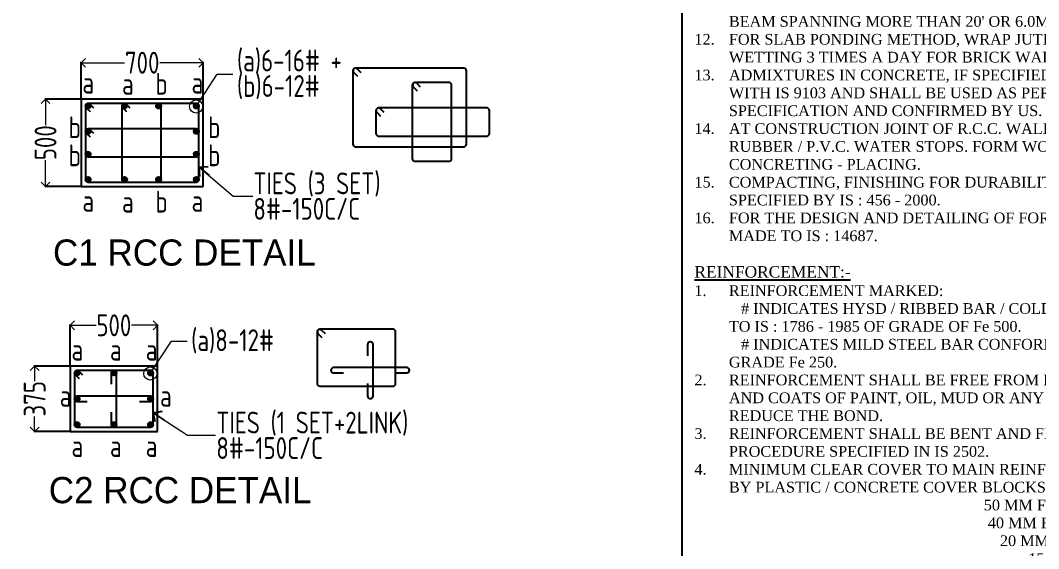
# Model space of a CAD drawing. Header units: millimetres. Extents: x 3470347 to 5996549, y -3470518 to 17149644.
# Drawn here: x 4605959 to 4629290, y 6679791 to 6691893 of the extents above; entities that cross this region are included whole.
import ezdxf

# ---------------------------------------------------------------- set-up
doc = ezdxf.new("R2010")
doc.units = ezdxf.units.MM
doc.header["$MEASUREMENT"] = 0
doc.header["$PDMODE"] = 35
doc.header["$PDSIZE"] = -5
doc.layers.get('0').update_dxf_attribs({"linetype": 'CONTINUOUS', "lineweight": 25})
doc.layers.get('DEFPOINTS').update_dxf_attribs({"linetype": 'CONTINUOUS', "lineweight": 25})
doc.layers.add('Grid', color=44, linetype='CONTINUOUS')
for name, color, linetype, lineweight in [('rDIMension', 1, 'CONTINUOUS', 18), ('rRCC 2', 40, 'CONTINUOUS', 15), ('rREINF 1', 1, 'CONTINUOUS', 25), ('rREINF 2', 4, 'CONTINUOUS', 25)]:
    doc.layers.add(name, color=color, linetype=linetype, lineweight=lineweight)
doc.styles.add('Aerial', font='times.ttf')
doc.styles.add('DIM', font='geniso.shx', dxfattribs={"width": 0.85})
doc.styles.get("Standard").update_dxf_attribs({"font": ''})
doc.styles.get('Standard').set_extended_font_data('AR CENA')
doc.dimstyles.new('ST-150', dxfattribs={"dimscale": 75, "dimtxt": 3, "dimasz": 2, "dimexe": 0.18, "dimexo": 0.0625, "dimgap": 0.2, "dimtad": 0, "dimdec": 0, "dimlfac": 2, "dimzin": 0, "dimdsep": 46, "dimtxsty": 'DIM', "dimblk": 'OPEN90', "dimcen": 0.09, "dimclrd": 256, "dimclrt": 7, "dimadec": 0, "dimazin": 0, "dimtfac": 1, "dimtdec": 0, "dimtofl": 0, "dimtmove": 0, "dimatfit": 3, "dimldrblk": 'OPEN90', "dimfxl": 1, "dimtolj": 1, "dimtzin": 0, "dimlwd": -1, "dimarcsym": 0})
doc.dimstyles.new('ST-25', dxfattribs={"dimscale": 100, "dimtxt": 2.5, "dimasz": 2, "dimexe": 0.18, "dimexo": 0.0625, "dimgap": 0.2, "dimtad": 0, "dimdec": 0, "dimlfac": 0.25, "dimzin": 0, "dimdsep": 46, "dimtxsty": 'DIM', "dimblk": 'OPEN90', "dimcen": 0.09, "dimclrd": 256, "dimclrt": 7, "dimadec": 0, "dimazin": 0, "dimtfac": 1, "dimtdec": 0, "dimtofl": 0, "dimtmove": 0, "dimatfit": 3, "dimldrblk": 'OPEN90', "dimfxl": 1, "dimtolj": 1, "dimtzin": 0, "dimlwd": -1, "dimarcsym": 0})

# ---------------------------------------------------------------- blocks, each defined once
blk = doc.blocks.new('_Open90')
at = {"color": 0, "linetype": 'ByBlock', "lineweight": -2}
for p, q in [((0, 0), (-1, 0)), ((-0.5, 0.5), (0, 0)), ((0, 0), (-0.5, -0.5))]:
    blk.add_line(p, q, dxfattribs=at)
blk = doc.blocks.new('*D1351')
at = {"layer": 'DEFPOINTS', "color": 0}
for p in [(4607351, 6690923), (4607351, 6690090), (4610151, 6690090)]:
    blk.add_point(p, dxfattribs=at)
at = {"layer": 'rDIMension', "color": 0, "lineweight": -2}
for p, q in [((4607351, 6690096), (4607351, 6690941)), ((4610151, 6690096), (4610151, 6690941))]:
    blk.add_line(p, q, dxfattribs=at)
at = {"layer": 'rDIMension'}
for p, q in [((4607551, 6690923), (4608348, 6690923)), ((4609951, 6690923), (4609153, 6690923))]:
    blk.add_line(p, q, dxfattribs=at)
at = {"layer": 'rDIMension', "xscale": 200, "yscale": 200, "zscale": 200, "rotation": 180}
blk.add_blockref('_Open90', (4607351, 6690923), dxfattribs=at)
at = {"layer": 'rDIMension', "xscale": 200, "yscale": 200, "zscale": 200}
blk.add_blockref('_Open90', (4610151, 6690923), dxfattribs=at)
at = {"layer": 'rDIMension', "color": 7, "insert": (4608751, 6690923), "char_height": 500, "attachment_point": 5, "style": 'DIM'}
blk.add_mtext('\\A1;700', dxfattribs=at)
blk = doc.blocks.new('*D1352')
at = {"layer": 'DEFPOINTS', "color": 0}
for p in [(4607351, 6690090), (4606537, 6688090), (4607351, 6688090)]:
    blk.add_point(p, dxfattribs=at)
at = {"layer": 'rDIMension', "color": 0, "lineweight": -2}
for p, q in [((4607344, 6690090), (4606519, 6690090)), ((4607344, 6688090), (4606519, 6688090))]:
    blk.add_line(p, q, dxfattribs=at)
at = {"layer": 'rDIMension'}
for p, q in [((4606537, 6689890), (4606537, 6689493)), ((4606537, 6688290), (4606537, 6688687))]:
    blk.add_line(p, q, dxfattribs=at)
at = {"layer": 'rDIMension', "xscale": 200, "yscale": 200, "zscale": 200}
for p, rotation in [((4606537, 6690090), 90), ((4606537, 6688090), 270)]:
    blk.add_blockref('_Open90', p, dxfattribs=dict(at, rotation=rotation))
at = {"layer": 'rDIMension', "color": 7, "insert": (4606537, 6689090), "char_height": 500, "attachment_point": 5, "rotation": 90, "style": 'DIM'}
blk.add_mtext('\\A1;500', dxfattribs=at)
blk = doc.blocks.new('*D1355')
at = {"layer": 'DEFPOINTS', "color": 0}
for p in [(4607101, 6684907), (4607101, 6683974), (4609101, 6683974)]:
    blk.add_point(p, dxfattribs=at)
at = {"layer": 'rDIMension', "color": 0, "lineweight": -2}
for p, q in [((4607101, 6683980), (4607101, 6684925)), ((4609101, 6683980), (4609101, 6684925))]:
    blk.add_line(p, q, dxfattribs=at)
at = {"layer": 'rDIMension'}
for p, q in [((4607301, 6684907), (4607698, 6684907)), ((4608901, 6684907), (4608504, 6684907))]:
    blk.add_line(p, q, dxfattribs=at)
at = {"layer": 'rDIMension', "xscale": 200, "yscale": 200, "zscale": 200, "rotation": 180}
blk.add_blockref('_Open90', (4607101, 6684907), dxfattribs=at)
at = {"layer": 'rDIMension', "xscale": 200, "yscale": 200, "zscale": 200}
blk.add_blockref('_Open90', (4609101, 6684907), dxfattribs=at)
at = {"layer": 'rDIMension', "color": 7, "insert": (4608101, 6684907), "char_height": 500, "attachment_point": 5, "style": 'DIM'}
blk.add_mtext('\\A1;500', dxfattribs=at)
blk = doc.blocks.new('*D1356')
at = {"layer": 'DEFPOINTS', "color": 0}
for p in [(4607101, 6683974), (4606287, 6682474), (4607101, 6682474)]:
    blk.add_point(p, dxfattribs=at)
at = {"layer": 'rDIMension', "color": 0, "lineweight": -2}
for p, q in [((4607095, 6683974), (4606269, 6683974)), ((4607095, 6682474), (4606269, 6682474))]:
    blk.add_line(p, q, dxfattribs=at)
at = {"layer": 'rDIMension'}
for p, q in [((4606287, 6683774), (4606287, 6683626)), ((4606287, 6682674), (4606287, 6682821))]:
    blk.add_line(p, q, dxfattribs=at)
at = {"layer": 'rDIMension', "xscale": 200, "yscale": 200, "zscale": 200}
for p, rotation in [((4606287, 6683974), 90), ((4606287, 6682474), 270)]:
    blk.add_blockref('_Open90', p, dxfattribs=dict(at, rotation=rotation))
at = {"layer": 'rDIMension', "color": 7, "insert": (4606287, 6683224), "char_height": 500, "attachment_point": 5, "rotation": 90, "style": 'DIM'}
blk.add_mtext('\\A1;375', dxfattribs=at)

msp = doc.modelspace()

# ---------------------------------------------------------------- hatches: boundary and pattern name
at = {"layer": 'rREINF 2'}
h = msp.add_hatch(color=256, dxfattribs=at)
h.dxf.hatch_style = 1
h.paths.add_polyline_path([(4607567.47, 6689931.17, 1), (4607452.15, 6689931.17, 1)])
h = msp.add_hatch(color=256, dxfattribs=at)
h.dxf.hatch_style = 1
h.paths.add_polyline_path([(4608403.62, 6689930.93, 1), (4608288.3, 6689930.93, 1)])
h = msp.add_hatch(color=256, dxfattribs=at)
h.dxf.hatch_style = 1
h.paths.add_polyline_path([(4609183, 6689930.21, 1), (4609067.68, 6689930.21, 1)])
h = msp.add_hatch(color=256, dxfattribs=at)
h.dxf.hatch_style = 1
h.paths.add_polyline_path([(4610050.61, 6689929.97, 1), (4609935.28, 6689929.97, 1)])
h = msp.add_hatch(color=256, dxfattribs=at)
h.dxf.hatch_style = 1
h.paths.add_polyline_path([(4607567.47, 6689349.71, 1), (4607452.15, 6689349.71, 1)])
h = msp.add_hatch(color=256, dxfattribs=at)
h.dxf.hatch_style = 1
h.paths.add_polyline_path([(4610050.61, 6689348.52, 1), (4609935.28, 6689348.52, 1)])
h = msp.add_hatch(color=256, dxfattribs=at)
h.dxf.hatch_style = 1
h.paths.add_polyline_path([(4607567.47, 6688824.9, -1), (4607452.15, 6688824.9, -1)])
h = msp.add_hatch(color=256, dxfattribs=at)
h.dxf.hatch_style = 1
h.paths.add_polyline_path([(4610050.61, 6688826.09, -1), (4609935.28, 6688826.09, -1)])
h = msp.add_hatch(color=256, dxfattribs=at)
h.dxf.hatch_style = 1
h.paths.add_polyline_path([(4607567.47, 6688248.78, -1), (4607452.15, 6688248.78, -1)])
h = msp.add_hatch(color=256, dxfattribs=at)
h.dxf.hatch_style = 1
h.paths.add_polyline_path([(4608403.62, 6688249.02, -1), (4608288.3, 6688249.02, -1)])
h = msp.add_hatch(color=256, dxfattribs=at)
h.dxf.hatch_style = 1
h.paths.add_polyline_path([(4609183, 6688249.73, -1), (4609067.68, 6688249.73, -1)])
h = msp.add_hatch(color=256, dxfattribs=at)
h.dxf.hatch_style = 1
h.paths.add_polyline_path([(4610050.61, 6688249.97, -1), (4609935.28, 6688249.97, -1)])
h = msp.add_hatch(color=256, dxfattribs=at)
h.dxf.hatch_style = 1
h.paths.add_polyline_path([(4607318.02, 6683814.74, 1), (4607202.7, 6683814.74, 1)])
h = msp.add_hatch(color=256, dxfattribs=at)
h.dxf.hatch_style = 1
h.paths.add_polyline_path([(4608160.64, 6683815.95, 1), (4608045.31, 6683815.95, 1)])
h = msp.add_hatch(color=256, dxfattribs=at)
h.dxf.hatch_style = 1
h.paths.add_polyline_path([(4609001.16, 6683813.55, 1), (4608885.83, 6683813.55, 1)])
h = msp.add_hatch(color=256, dxfattribs=at)
h.dxf.hatch_style = 1
h.paths.add_polyline_path([(4607317.73, 6683222.93, 1), (4607202.41, 6683222.93, 1)])
h = msp.add_hatch(color=256, dxfattribs=at)
h.dxf.hatch_style = 1
h.paths.add_polyline_path([(4608884, 6683222.93, -1), (4608999.33, 6683222.93, -1)])
h = msp.add_hatch(color=256, dxfattribs=at)
h.dxf.hatch_style = 1
h.paths.add_polyline_path([(4607318.02, 6682632.35, -1), (4607202.7, 6682632.35, -1)])
h = msp.add_hatch(color=256, dxfattribs=at)
h.dxf.hatch_style = 1
h.paths.add_polyline_path([(4608160.64, 6682634.04, -1), (4608045.31, 6682634.04, -1)])
h = msp.add_hatch(color=256, dxfattribs=at)
h.dxf.hatch_style = 1
h.paths.add_polyline_path([(4609001.16, 6682633.55, -1), (4608885.83, 6682633.55, -1)])

# ---------------------------------------------------------------- linework, layer by layer
at = {"lineweight": 25, "elevation": 0}
msp.add_lwpolyline([(4636011.63, 6661826.74), (4621124.23, 6661826.74), (4621124.23, 6720248.25), (4636011.63, 6720248.25)], close=True, dxfattribs=at)
at = {"color": 6, "linetype": 'ByBlock'}
for points in [[(4610150.61, 6688089.97), (4610150.61, 6690089.97), (4607350.61, 6690089.97), (4607350.61, 6688089.97)], [(4609101.16, 6682473.55), (4609101.16, 6683973.55), (4607101.16, 6683973.55), (4607101.16, 6682473.55)]]:
    msp.add_lwpolyline(points, close=True, dxfattribs=at)
at = {"layer": 'rREINF 1'}
for points in [[(4616177.78, 6689057.69), (4616177.78, 6690737.69, 0.41421356), (4616117.78, 6690797.69), (4613637.78, 6690797.69, 0.41421356), (4613577.78, 6690737.69), (4613577.78, 6689057.69, 0.41421356), (4613637.78, 6688997.69), (4616117.78, 6688997.69, 0.41421356)], [(4615840.68, 6688726.17), (4615840.68, 6690406.17, 0.41421356), (4615780.68, 6690466.17), (4614999.43, 6690466.17, 0.41421356), (4614939.43, 6690406.17), (4614939.43, 6688726.17, 0.41421356), (4614999.43, 6688666.17), (4615780.68, 6688666.17, 0.41421356)], [(4610050.61, 6688249.97), (4610050.61, 6689929.97, 0.41421356), (4609990.61, 6689989.97), (4607510.61, 6689989.97, 0.41421356), (4607450.61, 6689929.97), (4607450.61, 6688249.97, 0.41421356), (4607510.61, 6688189.97), (4609990.61, 6688189.97, 0.41421356)], [(4609185.39, 6688248.52), (4609185.39, 6689928.52, 0.41421356), (4609125.39, 6689988.52), (4608344.14, 6689988.52, 0.41421356), (4608284.14, 6689928.52), (4608284.14, 6688248.52, 0.41421356), (4608344.14, 6688188.52), (4609125.39, 6688188.52, 0.41421356)], [(4616705.9, 6689303.74), (4616705.9, 6689826.16, 0.41421356), (4616645.9, 6689886.16), (4614165.9, 6689886.16, 0.41421356), (4614105.9, 6689826.16), (4614105.9, 6689303.74, 0.41421356), (4614165.9, 6689243.74), (4616645.9, 6689243.74, 0.41421356)], [(4610050.61, 6688826.09), (4610050.61, 6689348.52, 0.41421356), (4609990.61, 6689408.52), (4607510.61, 6689408.52, 0.41421356), (4607450.61, 6689348.52), (4607450.61, 6688826.09, 0.41421356), (4607510.61, 6688766.09), (4609990.61, 6688766.09, 0.41421356)], [(4614557.25, 6683575.48), (4614557.25, 6684755.48, 0.41421356), (4614497.25, 6684815.48), (4612817.25, 6684815.48, 0.41421356), (4612757.25, 6684755.48), (4612757.25, 6683575.48, 0.41421356), (4612817.25, 6683515.48), (4614497.25, 6683515.48, 0.41421356)], [(4609001.16, 6682633.55), (4609001.16, 6683813.55, 0.41421356), (4608941.16, 6683873.55), (4607261.16, 6683873.55, 0.41421356), (4607201.16, 6683813.55), (4607201.16, 6682633.55, 0.41421356), (4607261.16, 6682573.55), (4608941.16, 6682573.55, 0.41421356)]]:
    msp.add_lwpolyline(points, format="xyb", close=True, dxfattribs=at)
for points in [[(4613767.48, 6690692.68), (4613679.37, 6690780.8, 1), (4613597.82, 6690699.25), (4613685.94, 6690611.14)], [(4615130.08, 6690362.55), (4615041.96, 6690450.66, 1), (4614960.42, 6690369.12), (4615048.53, 6690281)], [(4607640.31, 6689884.97), (4607552.19, 6689973.08, 1), (4607470.64, 6689891.54), (4607558.76, 6689803.42)], [(4608474.79, 6689884.9), (4608386.67, 6689973.02, 1), (4608305.13, 6689891.47), (4608393.24, 6689803.35)], [(4614295.6, 6689781.16), (4614207.48, 6689869.27, 1), (4614125.93, 6689787.73), (4614214.05, 6689699.61)], [(4607640.31, 6689303.51), (4607552.19, 6689391.63, 1), (4607470.64, 6689310.08), (4607558.76, 6689221.96)], [(4612946.95, 6684710.48), (4612858.83, 6684798.6, 1), (4612777.29, 6684717.05), (4612865.4, 6684628.93)], [(4613914.96, 6683573.44), (4613914.96, 6683288.77, 0.41421356), (4613974.96, 6683228.77), (4613979.1, 6683228.77, 0.41421356), (4614039.1, 6683288.77), (4614039.1, 6684468.77, 0.41421356), (4613979.1, 6684528.77), (4613974.96, 6684528.77, 0.41421356), (4613914.96, 6684468.77), (4613914.96, 6684210.76)], [(4614565.73, 6683819.71), (4614814.96, 6683819.71, 0.41421356), (4614874.96, 6683879.71), (4614874.96, 6683877.83, 0.41421356), (4614814.96, 6683937.83), (4613134.96, 6683937.83, 0.41421356), (4613074.96, 6683877.83), (4613074.96, 6683879.71, 0.41421356), (4613134.96, 6683819.71), (4613361.32, 6683819.71)], [(4607390.85, 6683768.54), (4607302.74, 6683856.66, 1), (4607221.19, 6683775.11), (4607309.31, 6683687)], [(4608041.16, 6682918.22), (4608041.16, 6682633.55, 0.41421356), (4608101.16, 6682573.55), (4608105.29, 6682573.55, 0.41421356), (4608165.29, 6682633.55), (4608165.29, 6683813.55, 0.41421356), (4608105.29, 6683873.55), (4608101.16, 6683873.55, 0.41421356), (4608041.16, 6683813.55), (4608041.16, 6683555.54)], [(4608691.92, 6683164.49), (4608941.16, 6683164.49, 0.41421356), (4609001.16, 6683224.49), (4609001.16, 6683222.61, 0.41421356), (4608941.16, 6683282.61), (4607261.16, 6683282.61, 0.41421356), (4607201.16, 6683222.61), (4607201.16, 6683224.49, 0.41421356), (4607261.16, 6683164.49), (4607487.52, 6683164.49)]]:
    msp.add_lwpolyline(points, format="xyb", dxfattribs=at)
at = {"layer": 'rREINF 2'}
for centre in [(4607509.81, 6689931.17), (4608345.96, 6689930.93), (4609125.34, 6689930.21), (4609992.94, 6689929.97), (4607509.81, 6689349.71), (4609992.94, 6689348.52), (4607509.81, 6688824.9), (4609992.94, 6688826.09), (4607509.81, 6688248.78), (4608345.96, 6688249.02), (4609125.34, 6688249.73), (4609992.94, 6688249.97), (4607260.36, 6683814.74), (4608102.98, 6683815.95), (4608943.49, 6683813.55), (4607260.07, 6683222.93), (4608941.66, 6683222.93), (4607260.36, 6682632.35), (4608102.98, 6682634.04), (4608943.49, 6682633.55)]:
    msp.add_circle(centre, 57.66, dxfattribs=at)

# ---------------------------------------------------------------- texts
at = {"layer": 'Grid', "color": 7, "lineweight": 25, "insert": (4621403.79, 6719798.41, 0), "char_height": 245.48, "attachment_point": 1, "style": 'Aerial'}
msp.add_mtext_dynamic_manual_height_columns("{\\H1.110959x;\\L\\C71;IMPORTANT NOTES:-\\P\\H1.245572x;\\C4;GENERAL:-}\\P\\pxi-3.217285,l3.217285,t3.217285;1.^ITHIS DRAWING IS TO BE READ IN CONJUNCTION WITH THE ARCHITECTURAL DRAWINGS AND OTHER INFRASTRUCTURAL ENGINEERING DRAWING.\\P2.^IALL DIMENSIONS AND LEVELS SHALL BE CHECKED & CO-RELATED WITH ARCHITECTURAL / INFRASTRUCTURAL ENGINEERING DRAWINGS.\\P3.^I{\\C0;THIS SET OF DRAWINGS IS THE PROPERTY OF PARSHWA CONSULTANCY NOT TO BE USED OR COPIED WITHOUT HIS PRIOR PERMISSION.\\P4.^ICONTRACTOR SHALL BE FULLY RESPONSIBLE FOR ALL TEMPORARY WORKS INCLUDING PLANKING AND STRUTTING OF TRENCHES AND PLANKING AND SHORING OF WALLS AND BUILDINGS ADJACENT TO ANY EXCAVATIONS.\\P\\C30;5.^ISTRUCTURAL ENGINEER IS NOT RESPONSIBLE FOR QUALITY & QUANTITY  OF MATERIAL MISUNDERSTANDING OF DRAWINGS ,CURING, SCAFFOLDING, WELDING, FABRICATION AND QUALITY  AND SUPERVISION OF WORK.}\\P6.^IIF THERE IS ANY DISCREPANCY, BETWEEN THIS AND ARCHITECTURAL / INFRASTRUCTURAL DRAWINGS,SHALL BE BROUGHT TO US IMMEDIATELY PRIOR TO \\A1;EXECUTION OF WORK.\\P7.^IUNLESS OTHERWISE STATED, ALL DIMENSIONS ARE IN MILLIMETERS AND ALL LEVELS ARE IN METERS.\\P8.^IONLY WRITTEN DIMENSIONS ARE TO BE FOLLOWED INSTEAD OF SCALED DIMENSIONS.\\P9.^IUNLESS PROVISION IS MADE FOR WATER, SEWER OR ANY SERVICE PIPES SHALL NOT PASS THROUGH OR BE EMBEDDED IN R.C. BEAMS AND COLUMNS.\\P10.^IUNLESS OTHER WISE STATED, FOOTINGS ARE CONCENTRIC WITH LOWER GROUND FLOOR COLUMNS.\\P11.^ICONSIDERED SAFE BEARING CAPACITY OF SOIL IS \\fTimes New Roman|b1|i0|c0|p18;\\C22;150KN/SQM\\fTimes New Roman|b0|i0|c0|p18;\\C7; AT DEPTH OF 2.00m BELOW FROM N.G.L. .\\P12.^ISOIL STRATA AT THE GIVEN DEPTH OF FOOTING SHOULD BE VERIFIED BY SOIL (GEO TECHNICAL)  CONSULTANT BEFORE CASTING FOOTING AND SHOULD BE CERTIFIED BY GEO-TECH CONSULTANT THAT THE SOIL STRATA IS AS PER SOIL TEST REPORT ONLY.\\P13.^I\\C0;THE CLIENT WILL BE FULLY RESPONSIBLE FOR CONSTRUCTION, SUPERVISION AND SHALL ENGAGE FULL TIME TECHNICALLY QUALIFIED ENGINEER ON SITE.\\P\\pi0,l0,t0;\\P\\H1.38378x;\\L\\C4;RCC WORK:-\\P\\H0.775x;CONCRETE:-\\P\\pi-3.217285,l3.217285,t3.217285;\\H0.932462x;\\l\\C7;1.^IMATERIALS LIKE CEMENT, FINE AGGREGATE, COARSE AGGREGATE, WATER, ETC. REQUIRED TO PRODUCE THE CONCRETE SHALL BE TO THE RESPECTIVE IS CODE, AS SPECIFIED IN IS CODE 456:-2000.\\P2.^IALL FINE AND COARSE AGGREGATES SHALL BE CLEAN, HARD AND FREE OF DUST, OIL, GREASE AND OTHER CONTAMINANTS, ETC.\\P3.^IWATER SHALL BE FREE FROM DUST, DIRT & FREE FROM CHEMICALS LIKE SULPHATES, CHLORIDES, ETC.\\P4.^IUNLESS OTHERWISE STATED, ALL STRUCTURAL CONCRETE MIX SHALL BE OF \\fTimes New Roman|b1|i0|c0|p18;\\C22;CONCRETE GRADE M25\\fTimes New Roman|b0|i0|c0|p18;\\C7; - DESIGN MIX CONCRETE - CONFIRMING TO IS : 456 - 2000.\\P5.^IALL LEAN CONCRETE SHALL BE OF CONCRETE GRADE M10.\\P6.^IMIXING OF CONCRETE SHALL BE DONE BY MECHANICAL MIXER MACHINE - MECHANICALLY ROTATING AND TILTING DRUM TYPE MIXER MACHINE.\\P7.^IIF HAND MIXING OF CONCRETE IS TO BE DONE, 10% EXTRA CEMENT SHALL BE USED.\\P8.^IPOURING OF CONCRETE SHALL NOT BE DONE OVER A HEIGHT OF MORE THAN 2M.\\P9.^ICONCRETE SHALL BE THROUGHLY COMPACTED BY USING MECHANICAL VIBRATORS.\\P\\C0;10.^IALL 230 TH. BRICK WORK SHALL BE DONE IN 1:6 CEMENT MORTAR 115 TH.  MASONRY SHALL BE DONE IN 1:4 CEMENT MORTAR.\\P11.^ICURING OF CONCRETE. SHALL BE DONE UP VERTICAL FACE OF COLUMN= 1 DAY                                                                                                                                         SLAB SPANNING UP TO 15' OR 4.5M = 7 DAY                                                         SLAB SPANNING MORE THAN 15' OR 4.5M =14 DAY                                          BEAM SPANNING UP TO 20' OR 6.0M = 14 DAY                                                    BEAM SPANNING MORE THAN 20' OR 6.0M = 14 DAY\\P12.^IFOR SLAB PONDING METHOD, WRAP JUTE BAGS AROUND COLUMNS, AND WETTING 3 TIMES A DAY FOR BRICK WALLS.\\P\\C7;13.^IADMIXTURES IN CONCRETE, IF SPECIFIED TO USE, SHALL BE COMPLIED WITH IS 9103 AND SHALL BE USED AS PER MANUFACTURER'S SPECIFICATION AND CONFIRMED BY US.\\P14.^IAT CONSTRUCTION JOINT OF R.C.C. WALL, RAFT & SLAB, ETC. PROVIDE RUBBER / P.V.C. WATER STOPS. FORM WORK - FIXING & REMOVAL - AND CONCRETING - PLACING.\\P15.^ICOMPACTING, FINISHING FOR DURABILITY & CURING - SHALL BE DONE AS SPECIFIED BY IS : 456 - 2000.\\P16.^IFOR THE DESIGN AND DETAILING OF FORM WORK, REFERENCE MAY BE MADE TO IS : 14687.\\P\\P\\pi0,l0,t0;\\H1.072429x;\\L\\C4;REINFORCEMENT:-\\P\\pi-3.217285,l3.217285,t3.217285;\\H0.932463x;\\l\\C7;1.^IREINFORCEMENT MARKED:                                                                                                # INDICATES HYSD / RIBBED BAR / COLD TWISTED BAR SHALL CONFIRM TO IS : 1786 - 1985 OF GRADE OF Fe 500.                                                                            # INDICATES MILD STEEL BAR CONFORMING TO IS : 432 PART I - 1982 OF GRADE Fe 250.\\P2.^IREINFORCEMENT SHALL BE FREE FROM LOOSE MILL SCALES, LOOSE RUST AND COATS OF PAINT, OIL, MUD OR ANY OTHER SUBSTANCES WHICH REDUCE THE BOND.\\P3.^I\\C0;REINFORCEMENT SHALL BE BENT AND FIXED IN ACCORDANCE WITH PROCEDURE SPECIFIED IN IS 2502.\\P\\C7;4.^IMINIMUM CLEAR COVER TO MAIN REINFORCEMENT SHALL BE PROVIDED BY PLASTIC / CONCRETE COVER BLOCKS AS FOLLOWS:                                                                                                       \\C0;50 MM FOR FOUNDATION (2 INCH)                                                                                  40 MM FOR COLUMNS (1.5 INCH)                                                                                        20 MM FOR BEAMS &                                                                                                                 15 MM FOR LINTELS & CHAJJA(1 INCH)                                                                             45 MM FOR WATER RETAINING ELEMENTS (0.5 INCH)\\P\\C7;5.^IBENDING / BINDING / FIXING / ASSEMBLING OF REINFORCEMENT SHALL BE DONE, CONFIRMED TO IS : 2502.\\P6.^IPROVIDE APPROVED TYPE AND ADEQUATE CHAIRS TO TOP BARS TO KEEP AT TOP LEVEL AT AND LEAST ONE CHAIR / 1 SQM OF AREA.\\P7.^IPROVIDE 25 MM DIA BAR AS SPACER BAR @ 750 MM C/C TO KEEP THE REINFORCEMENT BAR IN LAYERS FOR BEAMS.\\P8.^IBARS OF DIAMETER MORE THAN 25MM TO BE WELDED AS SPECIFIED BY IS CODE FOR 250 MM MINIMUM LENGTH.\\P9.^ILAPS TO BE STAGGERED AND AT ONE POINT SHALL NOT BE MORE THAN 33% OF BARS.\\P10.^ILAP LENGTH FOR HYSD / RIBBED TOR / COLD TWISTED BARS SHALL BE 50 TIMES DIA OF BAR.\\P11.^IPRIOR TO CONCRETING, REINFORCEMENT SHALL BE CHECKED BY AUTHORIZED ENGINEER OR FROM OUR OFFICE.\\P12.^ISTRUCTURAL CONSULTANT IS NOT RESPONSIBLE FOR ANY DAMAGE IN THE ADJOINING BUILDING OR THE BUILDING  WHICH IS UNDER CONSTRUCTION DUE TO CONSTRUCTION MISTAKES.\\P13.^IDO NOT REMOVE THE CENTERING OF PROJECTED PORTION OF SLABS & BEAMS UNLESS & UNTIL PROPER LOAD AGAINST OVERTURNING IS ESTABLISHED OVER THOSE SLABS & BEAMS.\\P14.^IIN CASE OF ANY HIGHER MIX PROPOSED FOR ANY COLUMNS THEN CAST THE JUNCTION OF ALL BEAMS OVER THAT COLUMN IN THE SAME HIGHER MIX.\\P15.^IFIRST CONSTRUCT BRICK WALL AND THEN CAST BEAM,COLUMN AND SLAB TO AVOID CRACKING PROBLEMS.\\P\\pi0,l0,t0;\\P\\H1.38378x;\\L\\C4;FABRICATION :-\\P\\pi-3.217285,l3.217285,t3.217285;\\fArial|b0|i0|c0|p34;\\H0.722658x;\\l\\C7;1.^IALL STRUCTURAL STEEL OF FOR FABRICATION WORK SHALL BE OF Fe250 GRADE.\\P2.^IALL PIPES SHALL HAVE MINIMUM YIELD STRENGTH OF 250 N/Sq.mm.\\P\\fTimes New Roman|b0|i0|c0|p18;3.^I\\fArial|b0|i0|c0|p34;ALL CAP & SHOE PLATE SHALL BE WELDED AFTER FINAL ERECTION.\\P\\pi0,l0,t0;\\P\\fTimes New Roman|b0|i0|c0|p18;\\H1.383779x;\\L\\C71;STABILITY NOTES:-\\P\\pi-3.217285,l3.217285,t3.217285;\\H0.722659x;\\l\\C7;1.^I\\fArial|b0|i0|c0|p34;THE STRUCTURAL STABILITY OF THE GIVEN BUILDING DRAWING WILL BE VALID FOR 3 YEARS FROM THE GIVEN DRAWING DATE. CLIENT/OWNER/CONTRACTOR HAS TO GET STRUCTURAL STABILITY REPORT AFTER 3 YEARS ON THEIR OWN.\\P\\fTimes New Roman|b0|i0|c0|p18;2.^I\\fArial|b0|i0|c0|p34;CLIENT/OWNER/CONTRACTOR TO KEEP REQUIRED TEST OF ALL MATERIALS LIKE CONCRETE/STEEL/BRICKS ETC. AND SUBMIT TO STRUCTURAL DESIGNER OR CONSULTANT. IF REPORTS ARE NOT SUBMITTED, STRUCTURAL ENGINEER WILL NOT BE RESPONSIBLE FOR STRUCTURAL SAFETY OF BUILDING.\\P\\fTimes New Roman|b0|i0|c0|p18;3.^I\\fArial|b0|i0|c0|p34;THIS STRUCTURAL DESIGN & DRAWING IS MADE ON BASIS OF ARCHITECTURAL DRAWING BY CLIENT. ANY CHANGES AFTERWARDS MADE BY CLIENT OR OWNER WILL BE RESPONSIBILITY OF CLIENT OR OWNER & AFTER THAT STRUCTURAL STABILITY OF THAT BUILDING WILL NOT BE RESPONSIBILITY OF STRUCTURAL ENGINEER.", width=14207.9516, gutter_width=1893.49, heights=[175090.55], dxfattribs=at)
at = {"layer": 'rDIMension', "color": 7, "char_height": 500, "width": 2863.5873, "attachment_point": 4, "line_spacing_factor": 0.7, "style": 'DIM'}
for s, insert in [('\\A1;(a)6-16# +\\P(b)6-12# ', (4610920.82, 6690656.97)), ('\\A1;(a)8-12#', (4609871.37, 6684540.54))]:
    msp.add_mtext(s, dxfattribs=dict(at, insert=insert))
at = {"layer": 'rDIMension', "color": 7, "char_height": 500, "attachment_point": 4, "line_spacing_factor": 0.7, "style": 'DIM'}
for s, insert in [('\\A1;a', (4607379.69, 6690466.77)), ('\\A1;a', (4608287.56, 6690440.59)), ('\\A1;b', (4609053.52, 6690440.59)), ('\\A1;a', (4609880.61, 6690466.77)), ('\\A1;b', (4607066.23, 6689443.37)), ('\\A1;b', (4610261.65, 6689443.37)), ('\\A1;b', (4607066.23, 6688800.95)), ('\\A1;b', (4610261.65, 6688800.95)), ('\\A1;TIES (3 SET)\\P8#-150C/C', (4611297.97, 6687866.75)), ('\\A1;b', (4609053.52, 6687739.35)), ('\\A1;a', (4607379.69, 6687759.08)), ('\\A1;a', (4608287.56, 6687739.35)), ('\\A1;a', (4609880.61, 6687759.08)), ('\\A1;a', (4607130.24, 6684350.34)), ('\\A1;a', (4608011.81, 6684350.34)), ('\\A1;a', (4608831.16, 6684350.34)), ('\\A1;a', (4606859.51, 6683292.61)), ('\\A1;a', (4609158.43, 6683292.61)), ('\\A1;TIES (1 SET+2LINK)\\P8#-150C/C', (4610448.51, 6682386.89)), ('\\A1;a', (4607130.24, 6682142.66)), ('\\A1;a', (4608011.81, 6682142.66)), ('\\A1;a', (4608831.16, 6682142.66))]:
    msp.add_mtext(s, dxfattribs=dict(at, insert=insert))
at = {"layer": 'rRCC 2'}
for s, p in [('C1 RCC DETAIL', (4606707.11, 6686273.4)), ('C2 RCC DETAIL', (4606610.6, 6680831.78))]:
    msp.add_text(s, height=600, dxfattribs=at).set_placement(p)

# ---------------------------------------------------------------- dimensions: what is measured, and where the dimension line sits
at = {"layer": 'rDIMension'}
for base, p1, p2, override, picture, middle in [((4607350.61, 6690923.48), (4610150.61, 6690089.97), (4607350.61, 6690089.97), {"dimtxt": 5, "dimblk": 'Open90'}, '*D1351', (4608750.61, 6690923.48)), ((4607101.16, 6684907.06), (4609101.16, 6683973.55), (4607101.16, 6683973.55), {"dimtxt": 5}, '*D1355', (4608101.16, 6684907.06))]:
    dim = msp.add_linear_dim(base=base, p1=p1, p2=p2, dimstyle='ST-25', override=override, dxfattribs=at)
    dim.commit()
    dim.dimension.update_dxf_attribs({"geometry": picture, "text_midpoint": middle})
for base, p1, p2, picture, middle in [((4606536.89, 6688089.97), (4607350.61, 6690089.97), (4607350.61, 6688089.97), '*D1352', (4606536.89, 6689089.97)), ((4606287.44, 6682473.55), (4607101.16, 6683973.55), (4607101.16, 6682473.55), '*D1356', (4606287.44, 6683223.55))]:
    dim = msp.add_linear_dim(base=base, p1=p1, p2=p2, angle=90, dimstyle='ST-25', override={"dimtxt": 5, "dimblk": 'Open90'}, dxfattribs=at)
    dim.commit()
    dim.dimension.update_dxf_attribs({"geometry": picture, "text_midpoint": middle})

# ---------------------------------------------------------------- leaders
at = {"layer": 'rRCC 2', "annotation_type": 0, "has_hookline": 1, "hookline_direction": 0}
for points in [[(4609986.36, 6689920.25), (4610471.69, 6690656.97), (4610827.21, 6690656.97)], [(4608936.91, 6683803.82), (4609422.24, 6684540.54), (4609777.76, 6684540.54)]]:
    msp.add_leader(points, dimstyle='ST-150', override={"dimasz": 4, "dimldrblk": 'Origin'}, dxfattribs=at)
for points, text_width in [([(4610054.46, 6688530.77), (4610835.84, 6687866.75), (4611282.97, 6687866.75)], 2932.33), ([(4609005, 6682900.9), (4609786.38, 6682386.89), (4610433.51, 6682386.89)], 4549.46)]:
    msp.add_leader(points, dimstyle='ST-150', override={"dimasz": 4}, dxfattribs=dict(at, text_width=text_width))

doc.saveas('drawing.dxf')
